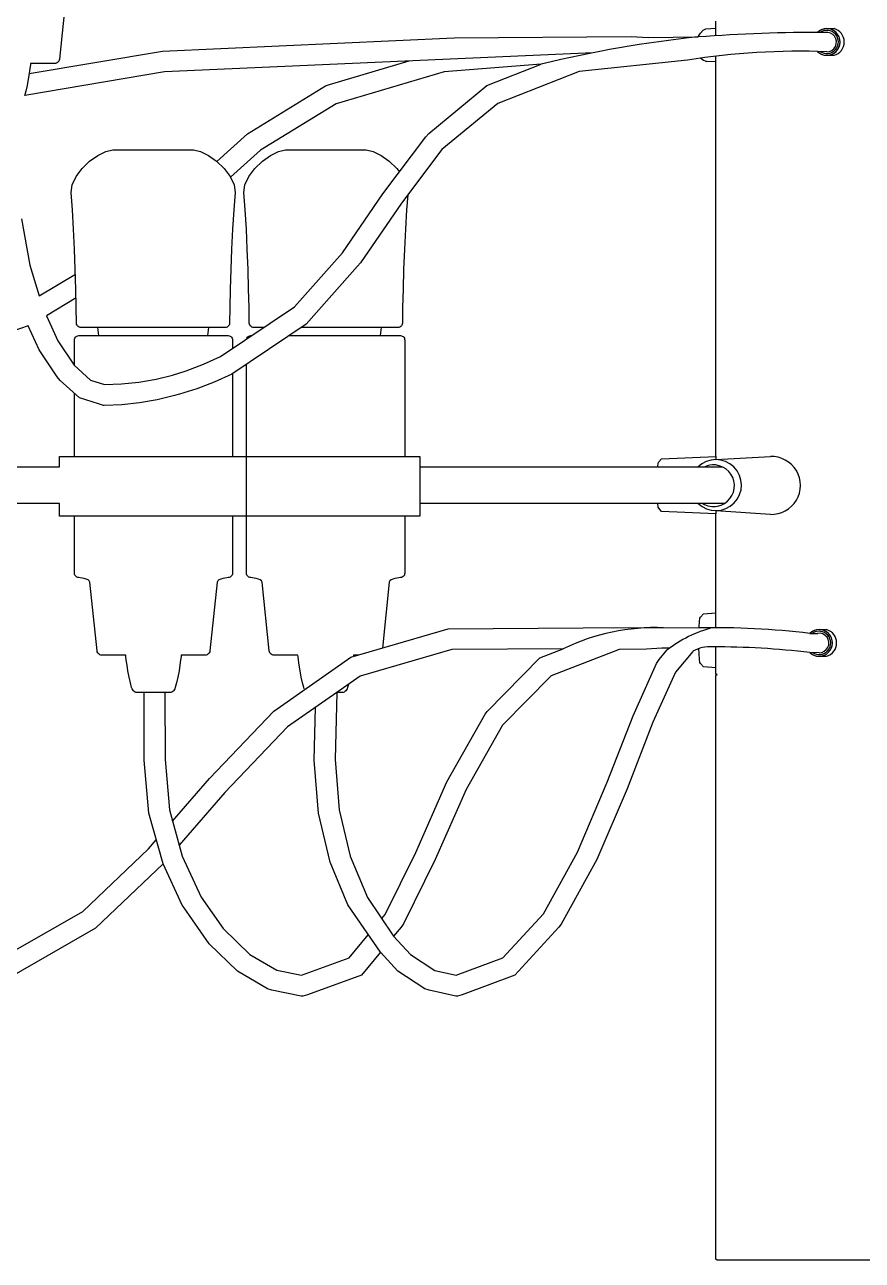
# Model space of a CAD drawing. Header units: millimetres. Extents: x 112 to 8820, y -2365 to 5002.
# Drawn here: x 1510 to 1634.3, y -664 to -480.4 of the extents above; entities that cross this region are included whole.
import ezdxf

# ---------------------------------------------------------------- set-up
doc = ezdxf.new("R2010")
doc.units = ezdxf.units.MM

# ---------------------------------------------------------------- blocks, each defined once
blk = doc.blocks.new('2097-30_el')
at = {"extrusion": (-1.38084e-17, -0.001462, 0.999999)}
for p, q in [((-11.732, 18.87, 0.028), (-11.838, 17.848, 0.026)), ((-11.848, 17.818, 0.026), (-11.857, 17.806, 0.026)), ((-11.842, 17.832, 0.026), (-11.848, 17.818, 0.026)), ((-11.838, 17.848, 0.026), (-11.842, 17.832, 0.026)), ((-12.285, 17.635, 0.026), (-12.299, 17.547, 0.026)), ((-12.274, 17.71, 0.026), (-12.285, 17.635, 0.026)), ((-12.267, 17.763, 0.026), (-12.274, 17.71, 0.026)), ((-12.265, 17.782, 0.026), (-12.267, 17.763, 0.026)), ((-12.177, 17.782, 0.026), (-12.265, 17.782, 0.026)), ((-12.067, 17.782, 0.026), (-12.177, 17.782, 0.026)), ((-11.984, 17.782, 0.026), (-12.067, 17.782, 0.026)), ((-11.931, 17.782, 0.026), (-11.984, 17.782, 0.026)), ((-11.911, 17.782, 0.026), (-11.931, 17.782, 0.026)), ((-11.895, 17.784, 0.026), (-11.911, 17.782, 0.026)), ((-11.881, 17.789, 0.026), (-11.895, 17.784, 0.026)), ((-11.868, 17.796, 0.026), (-11.881, 17.789, 0.026)), ((-11.857, 17.806, 0.026), (-11.868, 17.796, 0.026)), ((-12.315, 17.455, 0.026), (-12.334, 17.37, 0.025)), ((-12.299, 17.547, 0.026), (-12.315, 17.455, 0.026)), ((-12.334, 17.37, 0.025), (-12.354, 17.301, 0.025))]:
    blk.add_line(p, q, dxfattribs=at)
at = {"extrusion": (2.53485e-19, -0.001462, 0.999999)}
for p, q in [((-2.088, 18.195, 0.027), (-2.088, 18.411, 0.027)), ((-2.35, 18.177, 0.027), (-2.347, 18.186, 0.027)), ((-2.35, 18.177, 0.027), (-2.347, 18.186, 0.027)), ((-2.347, 18.186, 0.027), (-2.315, 18.235, 0.027)), ((-2.347, 18.186, 0.027), (-2.315, 18.235, 0.027)), ((-2.315, 18.235, 0.027), (-2.278, 18.279, 0.027)), ((-2.315, 18.235, 0.027), (-2.278, 18.279, 0.027)), ((-2.278, 18.279, 0.027), (-2.237, 18.298, 0.027)), ((-2.278, 18.279, 0.027), (-2.237, 18.298, 0.027)), ((-2.237, 18.298, 0.027), (-2.088, 18.305, 0.027)), ((-2.088, 17.808, 0.026), (-2.227, 17.814, 0.026)), ((-2.088, 11.942, 0.017), (-2.088, 17.89, 0.026)), ((-2.088, 11.942, 0.017), (-2.088, 17.599, 0.026)), ((-11.837, 11.788, 0.017), (-11.837, 11.941, 0.017)), ((-11.837, 11.941, 0.017), (-11.786, 11.941, 0.017)), ((-11.837, 11.788, 0.017), (-11.837, 11.941, 0.017)), ((-11.837, 11.941, 0.017), (-11.786, 11.941, 0.017)), ((-11.786, 11.941, 0.017), (-11.677, 11.941, 0.017)), ((-11.786, 11.941, 0.017), (-11.677, 11.941, 0.017)), ((-11.677, 11.941, 0.017), (-11.513, 11.941, 0.017)), ((-11.677, 11.941, 0.017), (-11.513, 11.941, 0.017)), ((-11.513, 11.941, 0.017), (-11.302, 11.941, 0.017)), ((-11.513, 11.941, 0.017), (-11.302, 11.941, 0.017)), ((-11.302, 11.941, 0.017), (-11.054, 11.941, 0.017)), ((-11.302, 11.941, 0.017), (-11.054, 11.941, 0.017)), ((-11.054, 11.941, 0.017), (-10.779, 11.941, 0.017)), ((-11.054, 11.941, 0.017), (-10.779, 11.941, 0.017)), ((-10.779, 11.941, 0.017), (-10.489, 11.941, 0.017)), ((-10.779, 11.941, 0.017), (-10.489, 11.941, 0.017)), ((-10.489, 11.941, 0.017), (-10.197, 11.941, 0.017)), ((-10.489, 11.941, 0.017), (-10.197, 11.941, 0.017)), ((-10.197, 11.941, 0.017), (-9.915, 11.941, 0.017)), ((-10.197, 11.941, 0.017), (-9.915, 11.941, 0.017)), ((-9.915, 11.941, 0.017), (-9.657, 11.941, 0.017)), ((-9.915, 11.941, 0.017), (-9.657, 11.941, 0.017)), ((-9.657, 11.941, 0.017), (-9.433, 11.941, 0.017)), ((-9.657, 11.941, 0.017), (-9.433, 11.941, 0.017)), ((-9.433, 11.941, 0.017), (-9.281, 11.941, 0.017)), ((-9.433, 11.941, 0.017), (-9.281, 11.941, 0.017)), ((-9.281, 11.941, 0.017), (-9.23, 11.941, 0.017)), ((-9.281, 11.941, 0.017), (-9.23, 11.941, 0.017)), ((-9.23, 11.941, 0.017), (-9.12, 11.941, 0.017)), ((-9.23, 11.941, 0.017), (-9.12, 11.941, 0.017)), ((-9.12, 11.941, 0.017), (-9.071, 11.941, 0.017)), ((-9.12, 11.941, 0.017), (-9.071, 11.941, 0.017)), ((-9.071, 11.941, 0.017), (-8.891, 11.941, 0.017)), ((-9.071, 11.941, 0.017), (-8.891, 11.941, 0.017)), ((-8.891, 11.941, 0.017), (-8.667, 11.941, 0.017)), ((-8.891, 11.941, 0.017), (-8.667, 11.941, 0.017)), ((-8.667, 11.941, 0.017), (-8.408, 11.941, 0.017)), ((-8.667, 11.941, 0.017), (-8.408, 11.941, 0.017)), ((-8.408, 11.941, 0.017), (-8.127, 11.941, 0.017)), ((-8.408, 11.941, 0.017), (-8.127, 11.941, 0.017)), ((-8.127, 11.941, 0.017), (-7.835, 11.941, 0.017)), ((-8.127, 11.941, 0.017), (-7.835, 11.941, 0.017)), ((-7.835, 11.941, 0.017), (-7.545, 11.941, 0.017)), ((-7.835, 11.941, 0.017), (-7.545, 11.941, 0.017)), ((-7.545, 11.941, 0.017), (-7.27, 11.941, 0.017)), ((-7.545, 11.941, 0.017), (-7.27, 11.941, 0.017)), ((-7.27, 11.941, 0.017), (-7.021, 11.941, 0.017)), ((-7.27, 11.941, 0.017), (-7.021, 11.941, 0.017)), ((-7.021, 11.941, 0.017), (-6.811, 11.941, 0.017)), ((-7.021, 11.941, 0.017), (-6.811, 11.941, 0.017)), ((-6.811, 11.941, 0.017), (-6.647, 11.941, 0.017)), ((-6.811, 11.941, 0.017), (-6.647, 11.941, 0.017)), ((-6.647, 11.941, 0.017), (-6.537, 11.941, 0.017)), ((-6.647, 11.941, 0.017), (-6.537, 11.941, 0.017)), ((-6.537, 11.941, 0.017), (-6.486, 11.941, 0.017)), ((-6.537, 11.941, 0.017), (-6.486, 11.941, 0.017)), ((-6.486, 11.941, 0.017), (-6.486, 11.054, 0.016)), ((-6.486, 11.941, 0.017), (-6.486, 11.054, 0.016)), ((-2.894, 11.909, 0.017), (-2.088, 11.942, 0.017)), ((-2.894, 11.909, 0.017), (-2.088, 11.942, 0.017)), ((-16.926, 11.788, 0.017), (-11.837, 11.788, 0.017)), ((-16.926, 11.788, 0.017), (-11.837, 11.788, 0.017)), ((-6.486, 11.788, 0.017), (-1.988, 11.788, 0.017)), ((-6.486, 11.788, 0.017), (-1.988, 11.788, 0.017)), ((-2.953, 11.788, 0.017), (-2.952, 11.796, 0.017)), ((-2.953, 11.788, 0.017), (-2.952, 11.796, 0.017)), ((-2.952, 11.796, 0.017), (-2.945, 11.845, 0.017)), ((-2.952, 11.796, 0.017), (-2.945, 11.845, 0.017)), ((-2.945, 11.845, 0.017), (-2.938, 11.862, 0.017)), ((-2.945, 11.845, 0.017), (-2.938, 11.862, 0.017)), ((-2.938, 11.862, 0.017), (-2.894, 11.909, 0.017)), ((-2.938, 11.862, 0.017), (-2.894, 11.909, 0.017)), ((-11.837, 11.247, 0.016), (-16.926, 11.247, 0.016)), ((-11.837, 11.247, 0.016), (-16.926, 11.247, 0.016)), ((-11.837, 11.054, 0.016), (-11.837, 11.247, 0.016)), ((-11.837, 11.054, 0.016), (-11.837, 11.247, 0.016)), ((-1.957, 11.247, 0.016), (-6.486, 11.247, 0.016)), ((-1.957, 11.247, 0.016), (-6.486, 11.247, 0.016)), ((-2.952, 11.239, 0.016), (-2.953, 11.247, 0.016)), ((-2.952, 11.239, 0.016), (-2.953, 11.247, 0.016)), ((-2.945, 11.19, 0.016), (-2.952, 11.239, 0.016)), ((-2.945, 11.19, 0.016), (-2.952, 11.239, 0.016)), ((-11.786, 11.054, 0.016), (-11.837, 11.054, 0.016)), ((-11.786, 11.054, 0.016), (-11.837, 11.054, 0.016)), ((-11.677, 11.054, 0.016), (-11.786, 11.054, 0.016)), ((-11.677, 11.054, 0.016), (-11.786, 11.054, 0.016)), ((-11.513, 11.054, 0.016), (-11.677, 11.054, 0.016)), ((-11.513, 11.054, 0.016), (-11.677, 11.054, 0.016)), ((-11.302, 11.054, 0.016), (-11.513, 11.054, 0.016)), ((-11.302, 11.054, 0.016), (-11.513, 11.054, 0.016)), ((-11.054, 11.054, 0.016), (-11.302, 11.054, 0.016)), ((-11.054, 11.054, 0.016), (-11.302, 11.054, 0.016)), ((-10.779, 11.054, 0.016), (-11.054, 11.054, 0.016)), ((-10.779, 11.054, 0.016), (-11.054, 11.054, 0.016)), ((-10.489, 11.054, 0.016), (-10.779, 11.054, 0.016)), ((-10.489, 11.054, 0.016), (-10.779, 11.054, 0.016)), ((-10.197, 11.054, 0.016), (-10.489, 11.054, 0.016)), ((-10.197, 11.054, 0.016), (-10.489, 11.054, 0.016)), ((-9.915, 11.054, 0.016), (-10.197, 11.054, 0.016)), ((-9.915, 11.054, 0.016), (-10.197, 11.054, 0.016)), ((-9.657, 11.054, 0.016), (-9.915, 11.054, 0.016)), ((-9.657, 11.054, 0.016), (-9.915, 11.054, 0.016)), ((-9.433, 11.054, 0.016), (-9.657, 11.054, 0.016)), ((-9.433, 11.054, 0.016), (-9.657, 11.054, 0.016)), ((-9.281, 11.054, 0.016), (-9.433, 11.054, 0.016)), ((-9.281, 11.054, 0.016), (-9.433, 11.054, 0.016)), ((-9.23, 11.054, 0.016), (-9.281, 11.054, 0.016)), ((-9.23, 11.054, 0.016), (-9.281, 11.054, 0.016)), ((-9.12, 11.054, 0.016), (-9.23, 11.054, 0.016)), ((-9.12, 11.054, 0.016), (-9.23, 11.054, 0.016)), ((-9.071, 11.054, 0.016), (-9.12, 11.054, 0.016)), ((-9.071, 11.054, 0.016), (-9.12, 11.054, 0.016)), ((-8.891, 11.054, 0.016), (-9.071, 11.054, 0.016)), ((-8.891, 11.054, 0.016), (-9.071, 11.054, 0.016)), ((-8.667, 11.054, 0.016), (-8.891, 11.054, 0.016)), ((-8.667, 11.054, 0.016), (-8.891, 11.054, 0.016)), ((-8.408, 11.054, 0.016), (-8.667, 11.054, 0.016)), ((-8.408, 11.054, 0.016), (-8.667, 11.054, 0.016)), ((-8.127, 11.054, 0.016), (-8.408, 11.054, 0.016)), ((-8.127, 11.054, 0.016), (-8.408, 11.054, 0.016)), ((-7.835, 11.054, 0.016), (-8.127, 11.054, 0.016)), ((-7.835, 11.054, 0.016), (-8.127, 11.054, 0.016)), ((-7.545, 11.054, 0.016), (-7.835, 11.054, 0.016)), ((-7.545, 11.054, 0.016), (-7.835, 11.054, 0.016)), ((-7.27, 11.054, 0.016), (-7.545, 11.054, 0.016)), ((-7.27, 11.054, 0.016), (-7.545, 11.054, 0.016)), ((-7.021, 11.054, 0.016), (-7.27, 11.054, 0.016)), ((-7.021, 11.054, 0.016), (-7.27, 11.054, 0.016)), ((-6.811, 11.054, 0.016), (-7.021, 11.054, 0.016)), ((-6.811, 11.054, 0.016), (-7.021, 11.054, 0.016)), ((-6.647, 11.054, 0.016), (-6.811, 11.054, 0.016)), ((-6.647, 11.054, 0.016), (-6.811, 11.054, 0.016)), ((-6.537, 11.054, 0.016), (-6.647, 11.054, 0.016)), ((-6.537, 11.054, 0.016), (-6.647, 11.054, 0.016)), ((-6.486, 11.054, 0.016), (-6.537, 11.054, 0.016)), ((-6.486, 11.054, 0.016), (-6.537, 11.054, 0.016)), ((-2.938, 11.173, 0.016), (-2.945, 11.19, 0.016)), ((-2.938, 11.173, 0.016), (-2.945, 11.19, 0.016)), ((-2.894, 11.126, 0.016), (-2.938, 11.173, 0.016)), ((-2.894, 11.126, 0.016), (-2.938, 11.173, 0.016)), ((-2.088, 11.093, 0.016), (-2.894, 11.126, 0.016)), ((-2.088, 11.093, 0.016), (-2.894, 11.126, 0.016)), ((-2.088, 9.618, 0.014), (-2.088, 11.093, 0.016)), ((-2.088, 9.398, 0.014), (-2.088, 11.093, 0.016)), ((-2.326, 9.539, 0.014), (-2.318, 9.556, 0.014)), ((-2.326, 9.539, 0.014), (-2.318, 9.556, 0.014)), ((-2.318, 9.556, 0.014), (-2.274, 9.604, 0.014)), ((-2.318, 9.556, 0.014), (-2.274, 9.604, 0.014)), ((-2.274, 9.604, 0.014), (-2.088, 9.618, 0.014)), ((-2.274, 9.604, 0.014), (-2.088, 9.618, 0.014)), ((-2.338, 9.414, 0.014), (-2.332, 9.49, 0.014)), ((-2.338, 9.414, 0.014), (-2.332, 9.49, 0.014)), ((-2.338, 9.397, 0.014), (-2.338, 9.414, 0.014)), ((-2.338, 9.397, 0.014), (-2.338, 9.414, 0.014)), ((-2.332, 9.49, 0.014), (-2.326, 9.539, 0.014)), ((-2.332, 9.49, 0.014), (-2.326, 9.539, 0.014)), ((-2.338, 9.009, 0.013), (-2.341, 9.09, 0.013)), ((-2.338, 9.009, 0.013), (-2.341, 9.09, 0.013)), ((-2.332, 8.932, 0.013), (-2.338, 9.009, 0.013)), ((-2.332, 8.932, 0.013), (-2.338, 9.009, 0.013)), ((-2.088, 8.804, 0.013), (-2.088, 9.115, 0.013)), ((-2.326, 8.883, 0.013), (-2.332, 8.932, 0.013)), ((-2.326, 8.883, 0.013), (-2.332, 8.932, 0.013)), ((-2.318, 8.867, 0.013), (-2.326, 8.883, 0.013)), ((-2.318, 8.867, 0.013), (-2.326, 8.883, 0.013)), ((-2.274, 8.818, 0.013), (-2.318, 8.867, 0.013)), ((-2.274, 8.818, 0.013), (-2.318, 8.867, 0.013)), ((-2.088, 8.804, 0.013), (-2.274, 8.818, 0.013)), ((-2.088, 8.804, 0.013), (-2.274, 8.818, 0.013)), ((-2.088, 8.716, 0.013), (-2.088, 8.804, 0.013)), ((-2.088, 8.716, 0.013), (-2.088, 8.804, 0.013)), ((-2.07, 8.698, 0.013), (-2.088, 8.716, 0.013)), ((-2.07, 8.698, 0.013), (-2.088, 8.716, 0.013)), ((-2.088, 0.017, 0), (-2.088, 8.698, 0.013)), ((-2.088, 8.698, 0.013), (-2.07, 8.698, 0.013)), ((-2.088, 0.017, 0), (-2.088, 8.698, 0.013)), ((-2.088, 8.698, 0.013), (-2.07, 8.698, 0.013)), ((-2.07, 0), (-2.088, 0.017, 0)), ((-2.07, 0), (-2.088, 0.017, 0)), ((0, 0), (-0.323, 0)), ((0, 0), (-0.323, 0)), ((0.359, 0), (0, 0)), ((0.359, 0), (0, 0)), ((-2.039, 0), (-2.07, 0)), ((-2.039, 0), (-2.07, 0)), ((-1.945, 0), (-2.039, 0)), ((-1.945, 0), (-2.039, 0)), ((-1.793, 0), (-1.945, 0)), ((-1.793, 0), (-1.945, 0)), ((-1.586, 0), (-1.793, 0)), ((-1.586, 0), (-1.793, 0)), ((-1.331, 0), (-1.586, 0)), ((-1.331, 0), (-1.586, 0)), ((-0.929, 0), (-1.331, 0)), ((-0.929, 0), (-1.331, 0)), ((-0.636, 0), (-0.929, 0)), ((-0.636, 0), (-0.929, 0)), ((-0.323, 0), (-0.636, 0)), ((-0.323, 0), (-0.636, 0))]:
    blk.add_line(p, q, dxfattribs=at)
at = {"extrusion": (-2.26527e-19, -0.001462, 0.999999)}
for p, q in [((-5.977, 18.162, 0.027), (-3.346, 18.181, 0.027)), ((-3.346, 18.181, 0.027), (-3.096, 18.169, 0.027)), ((-3.092, 18.169, 0.027), (-2.35, 18.177, 0.027)), ((-10.308, 17.967, 0.026), (-5.977, 18.162, 0.027)), ((-3.096, 18.169, 0.027), (-3.092, 18.169, 0.027)), ((-12.285, 17.634, 0.026), (-10.308, 17.967, 0.026)), ((-2.511, 17.831, 0.026), (-4.12, 17.662, 0.026)), ((-4.12, 17.662, 0.026), (-5.328, 17.188, 0.025)), ((-5.328, 17.188, 0.025), (-6.156, 16.502, 0.024)), ((-6.156, 16.502, 0.024), (-6.759, 15.708, 0.023)), ((-6.759, 15.708, 0.023), (-7.364, 14.821, 0.022)), ((-7.409, 14.769, 0.022), (-8.174, 13.909, 0.02)), ((-7.364, 14.821, 0.022), (-7.409, 14.769, 0.022)), ((-12.302, 13.885, 0.02), (-14.359, 13.166, 0.019)), ((-12.14, 13.529, 0.02), (-12.302, 13.885, 0.02)), ((-8.174, 13.909, 0.02), (-9.278, 13.167, 0.019)), ((-11.871, 13.126, 0.019), (-12.14, 13.529, 0.02)), ((-11.824, 13.074, 0.019), (-11.871, 13.126, 0.019)), ((-11.538, 12.814, 0.019), (-11.824, 13.074, 0.019)), ((-9.537, 13.049, 0.019), (-9.796, 12.95, 0.019)), ((-9.278, 13.167, 0.019), (-9.537, 13.049, 0.019)), ((-10.056, 12.869, 0.019), (-10.128, 12.847, 0.019)), ((-9.796, 12.95, 0.019), (-10.056, 12.869, 0.019)), ((-11.256, 12.723, 0.019), (-11.538, 12.814, 0.019)), ((-11.183, 12.702, 0.019), (-11.256, 12.723, 0.019)), ((-11.171, 12.702, 0.019), (-11.183, 12.702, 0.019)), ((-10.91, 12.711, 0.019), (-11.171, 12.702, 0.019)), ((-10.649, 12.739, 0.019), (-10.91, 12.711, 0.019)), ((-10.388, 12.784, 0.019), (-10.649, 12.739, 0.019)), ((-10.128, 12.847, 0.019), (-10.388, 12.784, 0.019))]:
    blk.add_line(p, q, dxfattribs=at)
for p, q in [((-0.443, 18.301, -0.177), (-0.334, 18.301, -0.177)), ((-0.443, 17.904, -0.177), (-0.334, 17.904, -0.177)), ((-2.088, 11.942, 0.017), (-2.088, 11.897, 0.017)), ((-2.088, 11.138, 0.016), (-2.088, 11.093, 0.016)), ((-0.556, 9.371, -0.19), (-0.446, 9.371, -0.19)), ((-0.556, 8.974, -0.19), (-0.446, 8.974, -0.19))]:
    blk.add_line(p, q)
at = {"extrusion": (4.42762e-18, -0.001462, 0.999999)}
for p, q in [((-3.913, 17.941, 0.026), (-10.276, 17.658, 0.026)), ((-7.825, 17.472, 0.026), (-6.644, 17.822, 0.026)), ((-10.276, 17.658, 0.026), (-12.351, 17.308, 0.025)), ((-9.043, 16.737, 0.024), (-7.885, 17.45, 0.026)), ((-7.885, 17.45, 0.026), (-7.825, 17.472, 0.026)), ((-9.5, 16.327, 0.024), (-9.043, 16.737, 0.024)), ((-12.399, 15.472, 0.023), (-12.277, 14.785, 0.022)), ((-12.277, 14.785, 0.022), (-12.139, 14.328, 0.021)), ((-12.139, 14.328, 0.021), (-11.599, 14.654, 0.021))]:
    blk.add_line(p, q, dxfattribs=at)
at = {"extrusion": (-1.16626e-18, -0.001462, 0.999999)}
for p, q in [((-6.124, 17.658, 0.026), (-7.728, 17.184, 0.025)), ((-4.681, 17.771, 0.026), (-6.124, 17.658, 0.026)), ((-5.49, 17.455, 0.026), (-4.681, 17.771, 0.026)), ((-6.351, 16.741, 0.024), (-5.49, 17.455, 0.026)), ((-7.728, 17.184, 0.025), (-8.849, 16.494, 0.024)), ((-6.395, 16.69, 0.024), (-6.351, 16.741, 0.024)), ((-7.034, 15.848, 0.023), (-6.395, 16.69, 0.024)), ((-8.849, 16.494, 0.024), (-9.297, 16.092, 0.024)), ((-7.634, 14.969, 0.022), (-7.034, 15.848, 0.023)), ((-8.348, 14.166, 0.021), (-7.634, 14.969, 0.022)), ((-11.589, 14.299, 0.021), (-12.028, 14.034, 0.021)), ((-9.443, 13.43, 0.02), (-8.348, 14.166, 0.021)), ((-12.028, 14.034, 0.021), (-11.86, 13.663, 0.02)), ((-11.86, 13.663, 0.02), (-11.616, 13.298, 0.019)), ((-9.698, 13.315, 0.019), (-9.443, 13.43, 0.02)), ((-11.616, 13.298, 0.019), (-11.375, 13.079, 0.019)), ((-9.955, 13.216, 0.019), (-9.698, 13.315, 0.019)), ((-11.375, 13.079, 0.019), (-11.17, 13.013, 0.019)), ((-10.915, 13.022, 0.019), (-10.656, 13.049, 0.019)), ((-10.656, 13.049, 0.019), (-10.398, 13.094, 0.019)), ((-10.398, 13.094, 0.019), (-10.159, 13.152, 0.019)), ((-10.159, 13.152, 0.019), (-9.955, 13.216, 0.019)), ((-11.17, 13.013, 0.019), (-10.915, 13.022, 0.019))]:
    blk.add_line(p, q, dxfattribs=at)
at = {"extrusion": (1.20546e-17, -0.001462, 0.999999)}
for p, q in [((-11.388, 16.33, 0.024), (-11.267, 16.417, 0.024)), ((-11.267, 16.417, 0.024), (-11.149, 16.475, 0.024)), ((-11.149, 16.475, 0.024), (-11.044, 16.497, 0.024)), ((-11.044, 16.497, 0.024), (-11.02, 16.497, 0.024)), ((-11.02, 16.497, 0.024), (-10.96, 16.497, 0.024)), ((-10.96, 16.497, 0.024), (-10.867, 16.497, 0.024)), ((-10.867, 16.497, 0.024), (-10.748, 16.497, 0.024)), ((-10.748, 16.497, 0.024), (-10.609, 16.497, 0.024)), ((-10.609, 16.497, 0.024), (-10.461, 16.497, 0.024)), ((-10.461, 16.497, 0.024), (-10.311, 16.497, 0.024)), ((-10.311, 16.497, 0.024), (-10.17, 16.497, 0.024)), ((-10.17, 16.497, 0.024), (-10.046, 16.497, 0.024)), ((-10.046, 16.497, 0.024), (-9.946, 16.497, 0.024)), ((-9.946, 16.497, 0.024), (-9.879, 16.497, 0.024)), ((-9.879, 16.497, 0.024), (-9.846, 16.497, 0.024)), ((-9.846, 16.497, 0.024), (-9.742, 16.475, 0.024)), ((-9.742, 16.475, 0.024), (-9.624, 16.417, 0.024)), ((-9.624, 16.417, 0.024), (-9.504, 16.33, 0.024)), ((-11.59, 16.104, 0.024), (-11.499, 16.223, 0.024)), ((-11.499, 16.223, 0.024), (-11.388, 16.33, 0.024)), ((-9.504, 16.33, 0.024), (-9.393, 16.223, 0.024)), ((-9.393, 16.223, 0.024), (-9.302, 16.104, 0.024)), ((-11.664, 15.863, 0.023), (-11.648, 15.981, 0.023)), ((-11.648, 15.981, 0.023), (-11.59, 16.104, 0.024)), ((-9.302, 16.104, 0.024), (-9.244, 15.981, 0.023)), ((-9.244, 15.981, 0.023), (-9.229, 15.863, 0.023)), ((-11.643, 15.607, 0.023), (-11.664, 15.863, 0.023)), ((-9.229, 15.863, 0.023), (-9.249, 15.607, 0.023)), ((-11.626, 15.323, 0.022), (-11.643, 15.607, 0.023)), ((-9.249, 15.607, 0.023), (-9.266, 15.323, 0.022)), ((-11.612, 15.023, 0.022), (-11.626, 15.323, 0.022)), ((-9.266, 15.323, 0.022), (-9.28, 15.023, 0.022)), ((-11.601, 14.72, 0.022), (-11.612, 15.023, 0.022)), ((-9.28, 15.023, 0.022), (-9.291, 14.72, 0.022)), ((-11.592, 14.427, 0.021), (-11.601, 14.72, 0.022)), ((-9.291, 14.72, 0.022), (-9.3, 14.427, 0.021)), ((-11.586, 14.157, 0.021), (-11.592, 14.427, 0.021)), ((-9.3, 14.427, 0.021), (-9.306, 14.157, 0.021)), ((-11.583, 13.923, 0.02), (-11.586, 14.157, 0.021)), ((-9.306, 14.157, 0.021), (-9.309, 13.923, 0.02)), ((-11.581, 13.908, 0.02), (-11.583, 13.923, 0.02)), ((-11.576, 13.894, 0.02), (-11.581, 13.908, 0.02)), ((-11.568, 13.882, 0.02), (-11.576, 13.894, 0.02)), ((-11.557, 13.872, 0.02), (-11.568, 13.882, 0.02)), ((-11.544, 13.864, 0.02), (-11.557, 13.872, 0.02)), ((-11.53, 13.86, 0.02), (-11.544, 13.864, 0.02)), ((-11.514, 13.858, 0.02), (-11.53, 13.86, 0.02)), ((-11.471, 13.858, 0.02), (-11.514, 13.858, 0.02)), ((-11.364, 13.858, 0.02), (-11.471, 13.858, 0.02)), ((-11.268, 13.858, 0.02), (-11.364, 13.858, 0.02)), ((-9.556, 13.858, 0.02), (-11.268, 13.858, 0.02)), ((-11.252, 13.739, 0.02), (-11.268, 13.858, 0.02)), ((-9.623, 13.858, 0.02), (-9.639, 13.739, 0.02)), ((-9.435, 13.858, 0.02), (-9.556, 13.858, 0.02)), ((-9.378, 13.858, 0.02), (-9.435, 13.858, 0.02)), ((-9.362, 13.86, 0.02), (-9.378, 13.858, 0.02)), ((-9.348, 13.864, 0.02), (-9.362, 13.86, 0.02)), ((-9.335, 13.872, 0.02), (-9.348, 13.864, 0.02)), ((-9.324, 13.882, 0.02), (-9.335, 13.872, 0.02)), ((-9.316, 13.894, 0.02), (-9.324, 13.882, 0.02)), ((-9.311, 13.908, 0.02), (-9.316, 13.894, 0.02)), ((-9.309, 13.923, 0.02), (-9.311, 13.908, 0.02))]:
    blk.add_line(p, q, dxfattribs=at)
at = {"extrusion": (1.22141e-17, -0.001462, 0.999999)}
for p, q in [((-8.823, 16.33, 0.024), (-8.702, 16.417, 0.024)), ((-8.702, 16.417, 0.024), (-8.584, 16.475, 0.024)), ((-8.584, 16.475, 0.024), (-8.479, 16.497, 0.024)), ((-8.479, 16.497, 0.024), (-8.467, 16.497, 0.024)), ((-8.467, 16.497, 0.024), (-8.419, 16.497, 0.024)), ((-8.419, 16.497, 0.024), (-8.336, 16.497, 0.024)), ((-8.336, 16.497, 0.024), (-8.225, 16.497, 0.024)), ((-8.225, 16.497, 0.024), (-8.092, 16.497, 0.024)), ((-8.092, 16.497, 0.024), (-7.946, 16.497, 0.024)), ((-7.946, 16.497, 0.024), (-7.796, 16.497, 0.024)), ((-7.796, 16.497, 0.024), (-7.651, 16.497, 0.024)), ((-7.651, 16.497, 0.024), (-7.52, 16.497, 0.024)), ((-7.52, 16.497, 0.024), (-7.412, 16.497, 0.024)), ((-7.412, 16.497, 0.024), (-7.333, 16.497, 0.024)), ((-7.333, 16.497, 0.024), (-7.288, 16.497, 0.024)), ((-7.288, 16.497, 0.024), (-7.281, 16.497, 0.024)), ((-7.281, 16.497, 0.024), (-7.176, 16.475, 0.024)), ((-7.176, 16.475, 0.024), (-7.058, 16.417, 0.024)), ((-7.058, 16.417, 0.024), (-6.938, 16.33, 0.024)), ((-9.024, 16.104, 0.024), (-8.934, 16.223, 0.024)), ((-8.934, 16.223, 0.024), (-8.823, 16.33, 0.024)), ((-6.938, 16.33, 0.024), (-6.827, 16.223, 0.024)), ((-6.827, 16.223, 0.024), (-6.788, 16.172, 0.024)), ((-9.098, 15.863, 0.023), (-9.083, 15.981, 0.023)), ((-9.083, 15.981, 0.023), (-9.024, 16.104, 0.024)), ((-9.078, 15.607, 0.023), (-9.098, 15.863, 0.023)), ((-6.665, 15.832, 0.023), (-6.683, 15.607, 0.023)), ((-9.061, 15.323, 0.022), (-9.078, 15.607, 0.023)), ((-6.683, 15.607, 0.023), (-6.7, 15.323, 0.022)), ((-9.047, 15.023, 0.022), (-9.061, 15.323, 0.022)), ((-6.7, 15.323, 0.022), (-6.714, 15.023, 0.022)), ((-9.035, 14.72, 0.022), (-9.047, 15.023, 0.022)), ((-6.714, 15.023, 0.022), (-6.725, 14.72, 0.022)), ((-9.027, 14.427, 0.021), (-9.035, 14.72, 0.022)), ((-6.725, 14.72, 0.022), (-6.734, 14.427, 0.021)), ((-9.021, 14.157, 0.021), (-9.027, 14.427, 0.021)), ((-6.734, 14.427, 0.021), (-6.74, 14.157, 0.021)), ((-9.018, 13.923, 0.02), (-9.021, 14.157, 0.021)), ((-6.74, 14.157, 0.021), (-6.743, 13.923, 0.02)), ((-9.016, 13.908, 0.02), (-9.018, 13.923, 0.02)), ((-9.011, 13.894, 0.02), (-9.016, 13.908, 0.02)), ((-9.002, 13.882, 0.02), (-9.011, 13.894, 0.02)), ((-8.992, 13.872, 0.02), (-9.002, 13.882, 0.02)), ((-8.979, 13.864, 0.02), (-8.992, 13.872, 0.02)), ((-8.964, 13.86, 0.02), (-8.979, 13.864, 0.02)), ((-8.949, 13.858, 0.02), (-8.964, 13.86, 0.02)), ((-8.928, 13.858, 0.02), (-8.949, 13.858, 0.02)), ((-8.842, 13.858, 0.02), (-8.928, 13.858, 0.02)), ((-8.806, 13.858, 0.02), (-8.842, 13.858, 0.02)), ((-6.904, 13.858, 0.02), (-8.249, 13.858, 0.02)), ((-7.057, 13.858, 0.02), (-7.073, 13.739, 0.02)), ((-7.045, 13.858, 0.02), (-7.057, 13.858, 0.02)), ((-6.825, 13.858, 0.02), (-6.904, 13.858, 0.02)), ((-6.812, 13.858, 0.02), (-6.825, 13.858, 0.02)), ((-6.796, 13.86, 0.02), (-6.812, 13.858, 0.02)), ((-6.782, 13.864, 0.02), (-6.796, 13.86, 0.02)), ((-6.769, 13.872, 0.02), (-6.782, 13.864, 0.02)), ((-6.758, 13.882, 0.02), (-6.769, 13.872, 0.02)), ((-6.75, 13.894, 0.02), (-6.758, 13.882, 0.02)), ((-6.745, 13.908, 0.02), (-6.75, 13.894, 0.02)), ((-6.743, 13.923, 0.02), (-6.745, 13.908, 0.02))]:
    blk.add_line(p, q, dxfattribs=at)
at = {"extrusion": (6.44966e-19, -0.001462, 0.999999)}
for p, q in [((-11.615, 13.673, 0.02), (-11.613, 13.688, 0.02)), ((-11.615, 13.297, 0.019), (-11.615, 13.673, 0.02)), ((-11.613, 13.688, 0.02), (-11.608, 13.702, 0.02)), ((-11.608, 13.702, 0.02), (-11.6, 13.714, 0.02)), ((-11.6, 13.714, 0.02), (-11.59, 13.725, 0.02)), ((-11.59, 13.725, 0.02), (-11.578, 13.732, 0.02)), ((-11.578, 13.732, 0.02), (-11.564, 13.737, 0.02)), ((-11.564, 13.737, 0.02), (-11.549, 13.739, 0.02)), ((-11.549, 13.739, 0.02), (-11.509, 13.739, 0.02)), ((-11.509, 13.739, 0.02), (-11.422, 13.739, 0.02)), ((-11.422, 13.739, 0.02), (-11.292, 13.739, 0.02)), ((-11.292, 13.739, 0.02), (-11.125, 13.739, 0.02)), ((-11.125, 13.739, 0.02), (-10.928, 13.739, 0.02)), ((-10.928, 13.739, 0.02), (-10.709, 13.739, 0.02)), ((-10.709, 13.739, 0.02), (-10.479, 13.739, 0.02)), ((-10.479, 13.739, 0.02), (-10.247, 13.739, 0.02)), ((-10.247, 13.739, 0.02), (-10.024, 13.739, 0.02)), ((-10.024, 13.739, 0.02), (-9.818, 13.739, 0.02)), ((-9.818, 13.739, 0.02), (-9.64, 13.739, 0.02)), ((-9.64, 13.739, 0.02), (-9.497, 13.739, 0.02)), ((-9.497, 13.739, 0.02), (-9.395, 13.739, 0.02)), ((-9.395, 13.739, 0.02), (-9.339, 13.739, 0.02)), ((-9.339, 13.739, 0.02), (-9.331, 13.739, 0.02)), ((-9.331, 13.739, 0.02), (-9.316, 13.737, 0.02)), ((-9.316, 13.737, 0.02), (-9.302, 13.732, 0.02)), ((-9.302, 13.732, 0.02), (-9.29, 13.725, 0.02)), ((-9.29, 13.725, 0.02), (-9.28, 13.714, 0.02)), ((-9.28, 13.714, 0.02), (-9.272, 13.702, 0.02)), ((-9.272, 13.702, 0.02), (-9.267, 13.688, 0.02)), ((-9.267, 13.688, 0.02), (-9.265, 13.673, 0.02)), ((-9.265, 13.673, 0.02), (-9.265, 13.55, 0.02)), ((-9.265, 13.176, 0.019), (-9.265, 11.941, 0.017)), ((-11.615, 11.941, 0.017), (-11.615, 12.884, 0.019)), ((-11.615, 10.209, 0.015), (-11.615, 11.054, 0.016)), ((-9.265, 11.054, 0.016), (-9.265, 10.209, 0.015)), ((-11.613, 10.194, 0.015), (-11.615, 10.209, 0.015)), ((-11.608, 10.181, 0.015), (-11.613, 10.194, 0.015)), ((-11.6, 10.168, 0.015), (-11.608, 10.181, 0.015)), ((-11.59, 10.158, 0.015), (-11.6, 10.168, 0.015)), ((-11.578, 10.15, 0.015), (-11.59, 10.158, 0.015)), ((-11.564, 10.146, 0.015), (-11.578, 10.15, 0.015)), ((-11.549, 10.144, 0.015), (-11.564, 10.146, 0.015)), ((-11.527, 10.142, 0.015), (-11.549, 10.144, 0.015)), ((-11.5, 10.137, 0.015), (-11.527, 10.142, 0.015)), ((-11.469, 10.13, 0.015), (-11.5, 10.137, 0.015)), ((-11.439, 10.12, 0.015), (-11.469, 10.13, 0.015)), ((-11.412, 10.108, 0.015), (-11.439, 10.12, 0.015)), ((-11.393, 10.094, 0.015), (-11.412, 10.108, 0.015)), ((-9.468, 10.108, 0.015), (-9.487, 10.094, 0.015)), ((-9.441, 10.12, 0.015), (-9.468, 10.108, 0.015)), ((-9.411, 10.13, 0.015), (-9.441, 10.12, 0.015)), ((-9.38, 10.137, 0.015), (-9.411, 10.13, 0.015)), ((-9.353, 10.142, 0.015), (-9.38, 10.137, 0.015)), ((-9.331, 10.144, 0.015), (-9.353, 10.142, 0.015)), ((-9.316, 10.146, 0.015), (-9.331, 10.144, 0.015)), ((-9.302, 10.15, 0.015), (-9.316, 10.146, 0.015)), ((-9.29, 10.158, 0.015), (-9.302, 10.15, 0.015)), ((-9.28, 10.168, 0.015), (-9.29, 10.158, 0.015)), ((-9.272, 10.181, 0.015), (-9.28, 10.168, 0.015)), ((-9.267, 10.194, 0.015), (-9.272, 10.181, 0.015)), ((-9.265, 10.209, 0.015), (-9.267, 10.194, 0.015)), ((-11.384, 10.078, 0.015), (-11.393, 10.094, 0.015)), ((-11.279, 9.056, 0.013), (-11.384, 10.078, 0.015)), ((-9.496, 10.078, 0.015), (-9.601, 9.056, 0.013)), ((-9.487, 10.094, 0.015), (-9.496, 10.078, 0.015)), ((-11.275, 9.041, 0.013), (-11.279, 9.056, 0.013)), ((-11.269, 9.027, 0.013), (-11.275, 9.041, 0.013)), ((-11.26, 9.015, 0.013), (-11.269, 9.027, 0.013)), ((-11.249, 9.005, 0.013), (-11.26, 9.015, 0.013)), ((-11.236, 8.997, 0.013), (-11.249, 9.005, 0.013)), ((-11.222, 8.993, 0.013), (-11.236, 8.997, 0.013)), ((-9.644, 8.997, 0.013), (-9.658, 8.993, 0.013)), ((-9.631, 9.005, 0.013), (-9.644, 8.997, 0.013)), ((-9.62, 9.015, 0.013), (-9.631, 9.005, 0.013)), ((-9.611, 9.027, 0.013), (-9.62, 9.015, 0.013)), ((-9.605, 9.041, 0.013), (-9.611, 9.027, 0.013)), ((-9.601, 9.056, 0.013), (-9.605, 9.041, 0.013)), ((-11.206, 8.991, 0.013), (-11.222, 8.993, 0.013)), ((-11.179, 8.991, 0.013), (-11.206, 8.991, 0.013)), ((-11.118, 8.991, 0.013), (-11.179, 8.991, 0.013)), ((-11.029, 8.991, 0.013), (-11.118, 8.991, 0.013)), ((-10.913, 8.991, 0.013), (-11.029, 8.991, 0.013)), ((-10.853, 8.991, 0.013), (-10.913, 8.991, 0.013)), ((-10.851, 8.971, 0.013), (-10.853, 8.991, 0.013)), ((-10.844, 8.919, 0.013), (-10.851, 8.971, 0.013)), ((-10.833, 8.844, 0.013), (-10.844, 8.919, 0.013)), ((-10.819, 8.756, 0.013), (-10.833, 8.844, 0.013)), ((-10.047, 8.844, 0.013), (-10.061, 8.756, 0.013)), ((-10.037, 8.919, 0.013), (-10.047, 8.844, 0.013)), ((-10.03, 8.971, 0.013), (-10.037, 8.919, 0.013)), ((-10.027, 8.991, 0.013), (-10.03, 8.971, 0.013)), ((-10.01, 8.991, 0.013), (-10.027, 8.991, 0.013)), ((-9.887, 8.991, 0.013), (-10.01, 8.991, 0.013)), ((-9.789, 8.991, 0.013), (-9.887, 8.991, 0.013)), ((-9.718, 8.991, 0.013), (-9.789, 8.991, 0.013)), ((-9.679, 8.991, 0.013), (-9.718, 8.991, 0.013)), ((-9.674, 8.991, 0.013), (-9.679, 8.991, 0.013)), ((-9.658, 8.993, 0.013), (-9.674, 8.991, 0.013)), ((-10.803, 8.664, 0.013), (-10.819, 8.756, 0.013)), ((-10.784, 8.579, 0.013), (-10.803, 8.664, 0.013)), ((-10.077, 8.664, 0.013), (-10.096, 8.579, 0.013)), ((-10.061, 8.756, 0.013), (-10.077, 8.664, 0.013)), ((-10.765, 8.51, 0.012), (-10.784, 8.579, 0.013)), ((-10.757, 8.492, 0.012), (-10.765, 8.51, 0.012)), ((-10.749, 8.477, 0.012), (-10.757, 8.492, 0.012)), ((-10.738, 8.463, 0.012), (-10.749, 8.477, 0.012)), ((-10.727, 8.451, 0.012), (-10.738, 8.463, 0.012)), ((-10.714, 8.442, 0.012), (-10.727, 8.451, 0.012)), ((-10.154, 8.451, 0.012), (-10.166, 8.442, 0.012)), ((-10.142, 8.463, 0.012), (-10.154, 8.451, 0.012)), ((-10.131, 8.477, 0.012), (-10.142, 8.463, 0.012)), ((-10.123, 8.492, 0.012), (-10.131, 8.477, 0.012)), ((-10.116, 8.51, 0.012), (-10.123, 8.492, 0.012)), ((-10.096, 8.579, 0.013), (-10.116, 8.51, 0.012)), ((-10.7, 8.436, 0.012), (-10.714, 8.442, 0.012)), ((-10.685, 8.434, 0.012), (-10.7, 8.436, 0.012)), ((-10.676, 8.434, 0.012), (-10.685, 8.434, 0.012)), ((-10.657, 8.434, 0.012), (-10.676, 8.434, 0.012)), ((-10.628, 8.434, 0.012), (-10.657, 8.434, 0.012)), ((-10.591, 8.434, 0.012), (-10.628, 8.434, 0.012)), ((-10.548, 8.434, 0.012), (-10.591, 8.434, 0.012)), ((-10.44, 8.434, 0.012), (-10.548, 8.434, 0.012)), ((-10.195, 8.434, 0.012), (-10.44, 8.434, 0.012)), ((-10.181, 8.436, 0.012), (-10.195, 8.434, 0.012)), ((-10.166, 8.442, 0.012), (-10.181, 8.436, 0.012))]:
    blk.add_line(p, q, dxfattribs=at)
at = {"extrusion": (-8.24034e-19, -0.001462, 0.999999)}
for p, q in [((-9.057, 13.688, 0.02), (-9.052, 13.702, 0.02)), ((-9.052, 13.702, 0.02), (-9.044, 13.714, 0.02)), ((-9.044, 13.714, 0.02), (-9.034, 13.725, 0.02)), ((-9.034, 13.725, 0.02), (-9.022, 13.732, 0.02)), ((-9.022, 13.732, 0.02), (-9.008, 13.737, 0.02)), ((-9.008, 13.737, 0.02), (-8.993, 13.739, 0.02)), ((-8.993, 13.739, 0.02), (-8.985, 13.739, 0.02)), ((-8.427, 13.739, 0.02), (-8.3, 13.739, 0.02)), ((-8.3, 13.739, 0.02), (-8.077, 13.739, 0.02)), ((-8.077, 13.739, 0.02), (-7.845, 13.739, 0.02)), ((-7.845, 13.739, 0.02), (-7.615, 13.739, 0.02)), ((-7.615, 13.739, 0.02), (-7.396, 13.739, 0.02)), ((-7.396, 13.739, 0.02), (-7.199, 13.739, 0.02)), ((-7.199, 13.739, 0.02), (-7.032, 13.739, 0.02)), ((-7.032, 13.739, 0.02), (-6.902, 13.739, 0.02)), ((-6.902, 13.739, 0.02), (-6.815, 13.739, 0.02)), ((-6.815, 13.739, 0.02), (-6.774, 13.739, 0.02)), ((-6.774, 13.739, 0.02), (-6.759, 13.737, 0.02)), ((-6.759, 13.737, 0.02), (-6.746, 13.732, 0.02)), ((-6.746, 13.732, 0.02), (-6.733, 13.725, 0.02)), ((-6.733, 13.725, 0.02), (-6.723, 13.714, 0.02)), ((-6.723, 13.714, 0.02), (-6.715, 13.702, 0.02)), ((-6.715, 13.702, 0.02), (-6.711, 13.688, 0.02)), ((-6.711, 13.688, 0.02), (-6.709, 13.673, 0.02)), ((-6.709, 13.673, 0.02), (-6.709, 11.941, 0.017)), ((-9.058, 10.209, 0.015), (-9.058, 13.315, 0.019)), ((-6.709, 11.054, 0.016), (-6.709, 10.209, 0.015)), ((-9.057, 10.194, 0.015), (-9.058, 10.209, 0.015)), ((-9.052, 10.181, 0.015), (-9.057, 10.194, 0.015)), ((-9.044, 10.168, 0.015), (-9.052, 10.181, 0.015)), ((-9.034, 10.158, 0.015), (-9.044, 10.168, 0.015)), ((-9.022, 10.15, 0.015), (-9.034, 10.158, 0.015)), ((-9.008, 10.146, 0.015), (-9.022, 10.15, 0.015)), ((-8.993, 10.144, 0.015), (-9.008, 10.146, 0.015)), ((-8.971, 10.142, 0.015), (-8.993, 10.144, 0.015)), ((-8.944, 10.137, 0.015), (-8.971, 10.142, 0.015)), ((-8.913, 10.13, 0.015), (-8.944, 10.137, 0.015)), ((-8.882, 10.12, 0.015), (-8.913, 10.13, 0.015)), ((-8.856, 10.108, 0.015), (-8.882, 10.12, 0.015)), ((-8.836, 10.094, 0.015), (-8.856, 10.108, 0.015)), ((-6.912, 10.108, 0.015), (-6.931, 10.094, 0.015)), ((-6.885, 10.12, 0.015), (-6.912, 10.108, 0.015)), ((-6.854, 10.13, 0.015), (-6.885, 10.12, 0.015)), ((-6.824, 10.137, 0.015), (-6.854, 10.13, 0.015)), ((-6.796, 10.142, 0.015), (-6.824, 10.137, 0.015)), ((-6.774, 10.144, 0.015), (-6.796, 10.142, 0.015)), ((-6.759, 10.146, 0.015), (-6.774, 10.144, 0.015)), ((-6.746, 10.15, 0.015), (-6.759, 10.146, 0.015)), ((-6.733, 10.158, 0.015), (-6.746, 10.15, 0.015)), ((-6.723, 10.168, 0.015), (-6.733, 10.158, 0.015)), ((-6.715, 10.181, 0.015), (-6.723, 10.168, 0.015)), ((-6.711, 10.194, 0.015), (-6.715, 10.181, 0.015)), ((-6.709, 10.209, 0.015), (-6.711, 10.194, 0.015)), ((-8.828, 10.078, 0.015), (-8.836, 10.094, 0.015)), ((-8.722, 9.056, 0.013), (-8.828, 10.078, 0.015)), ((-6.939, 10.078, 0.015), (-7.041, 9.097, 0.013)), ((-6.931, 10.094, 0.015), (-6.939, 10.078, 0.015)), ((-8.719, 9.041, 0.013), (-8.722, 9.056, 0.013)), ((-8.713, 9.027, 0.013), (-8.719, 9.041, 0.013)), ((-8.704, 9.015, 0.013), (-8.713, 9.027, 0.013)), ((-8.693, 9.005, 0.013), (-8.704, 9.015, 0.013)), ((-8.68, 8.997, 0.013), (-8.693, 9.005, 0.013)), ((-8.665, 8.993, 0.013), (-8.68, 8.997, 0.013)), ((-8.65, 8.991, 0.013), (-8.665, 8.993, 0.013)), ((-8.644, 8.991, 0.013), (-8.65, 8.991, 0.013)), ((-8.605, 8.991, 0.013), (-8.644, 8.991, 0.013)), ((-8.535, 8.991, 0.013), (-8.605, 8.991, 0.013)), ((-8.436, 8.991, 0.013), (-8.535, 8.991, 0.013)), ((-8.313, 8.991, 0.013), (-8.436, 8.991, 0.013)), ((-8.297, 8.991, 0.013), (-8.313, 8.991, 0.013)), ((-8.294, 8.971, 0.013), (-8.297, 8.991, 0.013)), ((-8.287, 8.919, 0.013), (-8.294, 8.971, 0.013)), ((-8.276, 8.844, 0.013), (-8.287, 8.919, 0.013)), ((-8.263, 8.756, 0.013), (-8.276, 8.844, 0.013)), ((-7.471, 8.991, 0.013), (-7.473, 8.971, 0.013)), ((-7.473, 8.971, 0.013), (-7.473, 8.97, 0.013)), ((-7.411, 8.991, 0.013), (-7.471, 8.991, 0.013)), ((-7.403, 8.991, 0.013), (-7.411, 8.991, 0.013)), ((-8.246, 8.664, 0.013), (-8.263, 8.756, 0.013)), ((-8.228, 8.579, 0.013), (-8.246, 8.664, 0.013)), ((-8.208, 8.51, 0.012), (-8.228, 8.579, 0.013)), ((-8.201, 8.492, 0.012), (-8.208, 8.51, 0.012)), ((-7.597, 8.451, 0.012), (-7.61, 8.442, 0.012)), ((-7.585, 8.463, 0.012), (-7.597, 8.451, 0.012)), ((-7.575, 8.477, 0.012), (-7.585, 8.463, 0.012)), ((-7.566, 8.492, 0.012), (-7.575, 8.477, 0.012)), ((-7.559, 8.51, 0.012), (-7.566, 8.492, 0.012)), ((-7.546, 8.555, 0.013), (-7.559, 8.51, 0.012)), ((-7.639, 8.434, 0.012), (-7.716, 8.434, 0.012)), ((-7.624, 8.436, 0.012), (-7.639, 8.434, 0.012)), ((-7.61, 8.442, 0.012), (-7.624, 8.436, 0.012))]:
    blk.add_line(p, q, dxfattribs=at)
at = {"extrusion": (-1.04654e-19, -0.001462, 0.999999)}
for p, q in [((-2.088, 11.897, 0.017), (-1.279, 11.942, 0.017)), ((-1.279, 11.083, 0.016), (-2.088, 11.138, 0.017))]:
    blk.add_line(p, q, dxfattribs=at)
at = {"extrusion": (-6.80377e-19, -0.001462, 0.999999)}
for p, q in [((-7.51, 8.96, 0.013), (-6.063, 9.382, 0.014)), ((-6.063, 9.382, 0.014), (-3.391, 9.4, 0.014)), ((-3.391, 9.4, 0.014), (-2.338, 9.397, -0.19)), ((-0.694, 9.315, -0.19), (-0.577, 9.315, 0.014)), ((-2.431, 9.048, 0.013), (-2.689, 8.738, 0.013)), ((-0.555, 9.027, 0.014), (-0.695, 9.031, -0.19)), ((-8.022, 8.601, 0.013), (-7.51, 8.96, 0.013)), ((-2.689, 8.738, 0.013), (-3.024, 7.995, 0.012)), ((-8.652, 8.161, 0.012), (-8.022, 8.601, 0.013)), ((-10.58, 7.43, 0.011), (-10.581, 8.434, 0.012)), ((-10.271, 8.434, 0.012), (-10.269, 7.443, 0.011)), ((-9.609, 7.158, 0.01), (-8.652, 8.161, 0.012)), ((-3.024, 7.995, 0.012), (-3.408, 7.005, 0.01)), ((-10.508, 6.642, 0.01), (-10.58, 7.43, 0.011)), ((-10.269, 7.443, 0.011), (-10.201, 6.693, 0.01)), ((-10.156, 6.527, 0.01), (-9.609, 7.158, 0.01)), ((-3.408, 7.005, 0.01), (-3.855, 5.953, 0.009)), ((-10.298, 5.89, 0.009), (-10.508, 6.642, 0.01)), ((-10.201, 6.693, 0.01), (-10.057, 6.166, 0.009)), ((-10.513, 6.115, 0.009), (-10.4, 6.245, 0.009)), ((-11.488, 5.185, 0.008), (-10.513, 6.115, 0.009)), ((-10.298, 5.89, 0.009), (-11.301, 4.934, 0.007)), ((-10.013, 5.279, 0.008), (-10.298, 5.89, 0.009)), ((-3.855, 5.953, 0.009), (-4.388, 4.994, 0.007)), ((-12.66, 4.513, 0.007), (-11.488, 5.185, 0.008)), ((-9.984, 5.237, 0.008), (-10.013, 5.279, 0.008)), ((-9.611, 4.702, 0.007), (-9.984, 5.237, 0.008)), ((-4.388, 4.994, 0.007), (-4.42, 4.949, 0.007)), ((-11.301, 4.934, 0.007), (-12.551, 4.217, 0.006)), ((-4.42, 4.949, 0.007), (-5.073, 4.236, 0.006)), ((-9.191, 4.295, 0.006), (-9.611, 4.702, 0.007)), ((-7.071, 4.576, 0.007), (-7.351, 4.238, 0.006)), ((-6.812, 4.296, 0.006), (-7.071, 4.576, 0.007)), ((-8.748, 4.035, 0.006), (-9.191, 4.295, 0.006)), ((-7.351, 4.238, 0.006), (-8.155, 3.945, 0.006)), ((-6.413, 4.036, 0.006), (-6.812, 4.296, 0.006)), ((-5.073, 4.236, 0.006), (-5.858, 3.944, 0.006)), ((-8.684, 4.015, 0.006), (-8.748, 4.035, 0.006)), ((-8.246, 3.923, 0.006), (-8.684, 4.015, 0.006)), ((-8.22, 3.923, 0.006), (-8.246, 3.923, 0.006)), ((-8.155, 3.945, 0.006), (-8.22, 3.923, 0.006)), ((-6.347, 4.015, 0.006), (-6.413, 4.036, 0.006)), ((-5.949, 3.923, 0.006), (-6.347, 4.015, 0.006)), ((-5.925, 3.923, 0.006), (-5.949, 3.923, 0.006)), ((-5.858, 3.944, 0.006), (-5.925, 3.923, 0.006))]:
    blk.add_line(p, q, dxfattribs=at)
at = {"extrusion": (-1.18999e-17, -0.001462, 0.999999)}
for p, q in [((-6.012, 9.074, 0.013), (-7.37, 8.678, 0.013)), ((-4.356, 9.086, 0.013), (-6.012, 9.074, 0.013)), ((-4.702, 8.953, 0.013), (-4.356, 9.086, 0.013)), ((-5.486, 8.152, 0.012), (-4.702, 8.953, 0.013)), ((-7.37, 8.678, 0.013), (-7.716, 8.436, 0.012)), ((-7.716, 8.436, 0.012), (-7.744, 7.441, 0.011)), ((-6.082, 7.11, 0.01), (-5.514, 8.114, 0.012)), ((-5.514, 8.114, 0.012), (-5.486, 8.152, 0.012)), ((-7.744, 7.441, 0.011), (-7.683, 6.692, 0.01)), ((-6.546, 6.06, 0.009), (-6.082, 7.11, 0.01)), ((-7.683, 6.692, 0.01), (-7.517, 6.004, 0.009)), ((-7, 5.139, 0.008), (-6.546, 6.06, 0.009)), ((-7.517, 6.004, 0.009), (-7.264, 5.393, 0.008)), ((-7.264, 5.393, 0.008), (-6.874, 4.814, 0.007)), ((-7.051, 5.078, 0.007), (-7, 5.139, 0.008))]:
    blk.add_line(p, q, dxfattribs=at)
at = {"extrusion": (-2.51436e-18, -0.001462, 0.999999)}
for p, q in [((-3.525, 9.075, 0.013), (-4.535, 8.686, 0.013)), ((-3.121, 9.08, 0.013), (-3.525, 9.075, 0.013)), ((-2.889, 9.093, 0.013), (-3.121, 9.08, 0.013)), ((-2.93, 8.929, 0.013), (-2.816, 9.066, 0.013)), ((-2.775, 9.097, -0.029), (-2.889, 9.093, 0.013)), ((-3.319, 8.09, 0.012), (-2.968, 8.869, 0.013)), ((-2.968, 8.869, 0.013), (-2.93, 8.929, 0.013)), ((-4.535, 8.686, 0.013), (-5.257, 7.949, 0.012)), ((-3.702, 7.102, 0.01), (-3.319, 8.09, 0.012)), ((-5.257, 7.949, 0.012), (-5.795, 6.997, 0.01)), ((-5.795, 6.997, 0.01), (-6.256, 5.955, 0.009)), ((-4.143, 6.062, 0.009), (-3.702, 7.102, 0.01)), ((-4.65, 5.15, 0.008), (-4.143, 6.062, 0.009)), ((-6.256, 5.955, 0.009), (-6.727, 4.999, 0.007)), ((-5.251, 4.494, 0.007), (-4.65, 5.15, 0.008)), ((-6.727, 4.999, 0.007), (-6.76, 4.952, 0.007)), ((-6.76, 4.952, 0.007), (-6.874, 4.814, 0.007)), ((-6.874, 4.814, 0.007), (-6.625, 4.545, 0.007)), ((-6.625, 4.545, 0.007), (-6.263, 4.308, 0.006)), ((-5.945, 4.236, 0.006), (-5.251, 4.494, 0.007)), ((-6.263, 4.308, 0.006), (-5.945, 4.236, 0.006))]:
    blk.add_line(p, q, dxfattribs=at)
at = {"extrusion": (-5.76842e-18, -0.001462, 0.999999)}
for p, q in [((-7.716, 8.436, 0.012), (-8.448, 7.924, 0.012)), ((-8.055, 7.432, 0.011), (-8.033, 8.215, 0.012)), ((-8.448, 7.924, 0.012), (-9.379, 6.949, 0.01)), ((-7.991, 6.643, 0.01), (-8.055, 7.432, 0.011)), ((-9.379, 6.949, 0.01), (-10.057, 6.166, 0.009)), ((-7.815, 5.917, 0.009), (-7.991, 6.643, 0.01)), ((-10.057, 6.166, 0.009), (-10.013, 6.006, 0.009)), ((-10.013, 6.006, 0.009), (-9.73, 5.397, 0.008)), ((-7.552, 5.281, 0.008), (-7.815, 5.917, 0.009)), ((-9.73, 5.397, 0.008), (-9.405, 4.932, 0.007)), ((-7.071, 4.576, 0.007), (-7.552, 5.281, 0.008)), ((-9.405, 4.932, 0.007), (-9.007, 4.546, 0.007)), ((-7.536, 4.492, 0.007), (-7.25, 4.838, 0.007)), ((-9.007, 4.546, 0.007), (-8.606, 4.311, 0.006)), ((-8.241, 4.235, 0.006), (-7.536, 4.492, 0.007)), ((-8.606, 4.311, 0.006), (-8.241, 4.235, 0.006))]:
    blk.add_line(p, q, dxfattribs=at)
for centre, radius, start, end in [((-0.471, 0.477, 0.026), 17.8, 96.0582, 103.6807), ((-0.529, -6.462, 0.026), 24.706, 89.852, 94.2273), ((-0.443, 18.102, -0.177), 0.198, 225.6439, 134.3024), ((-0.443, 18.102, -0.177), 0.198, 233.0518, 120.991), ((-0.443, 18.102, -0.177), 0.173, 235.712, 124.799), ((-0.443, 18.101, 0.026), 0.145, 270, 98.7552), ((-0.389, 18.102, -0.177), 0.206, 285.4166, 74.5834), ((-0.836, 7.269, 0.026), 10.695, 87.8934, 99.0128), ((-2.165, 18.023, 0.026), 0.218, 228.2661, 253.4821), ((-1.263, 11.513, -0.067), 0.43, 267.8485, 92.1515), ((-2.088, 11.518, 0.017), 0.379, 225.7479, 134.9344), ((-2.122, 11.509, 0.017), 0.309, 84.7144, 116.4091), ((-2.122, 11.509, 0.017), 0.309, 280.425, 84.7144), ((-2.122, 11.509, 0.017), 0.309, 238.3374, 280.425), ((-2.975, 6.214, -0.189), 3.187, 88.0134, 115.6795), ((-1.684, 7.614, 0.013), 1.841, 104.2686, 127.9608), ((-2.137, -3.07, -0.19), 12.469, 83.3548, 90.9234), ((-0.556, 9.173, -0.19), 0.198, 225.6439, 134.3024), ((-0.556, 9.173, -0.19), 0.198, 233.0518, 120.991), ((-0.501, 9.173, -0.19), 0.206, 285.4166, 74.5834), ((-0.556, 9.173, -0.19), 0.173, 235.712, 124.799), ((-0.555, 9.172, 0.014), 0.145, 270, 98.7552), ((-2.182, 8.63, 0.013), 0.487, 84.6891, 120.777), ((-2.137, -3.354, -0.19), 12.469, 83.3548, 90)]:
    blk.add_arc(centre, radius, start, end)

msp = doc.modelspace()

# ---------------------------------------------------------------- block references
at = {"color": 0, "xscale": 10, "yscale": 10, "zscale": 10}
msp.add_blockref('2097-30_el', (1633.49, -664.02, -1.52), dxfattribs=at)

doc.saveas('drawing.dxf')
